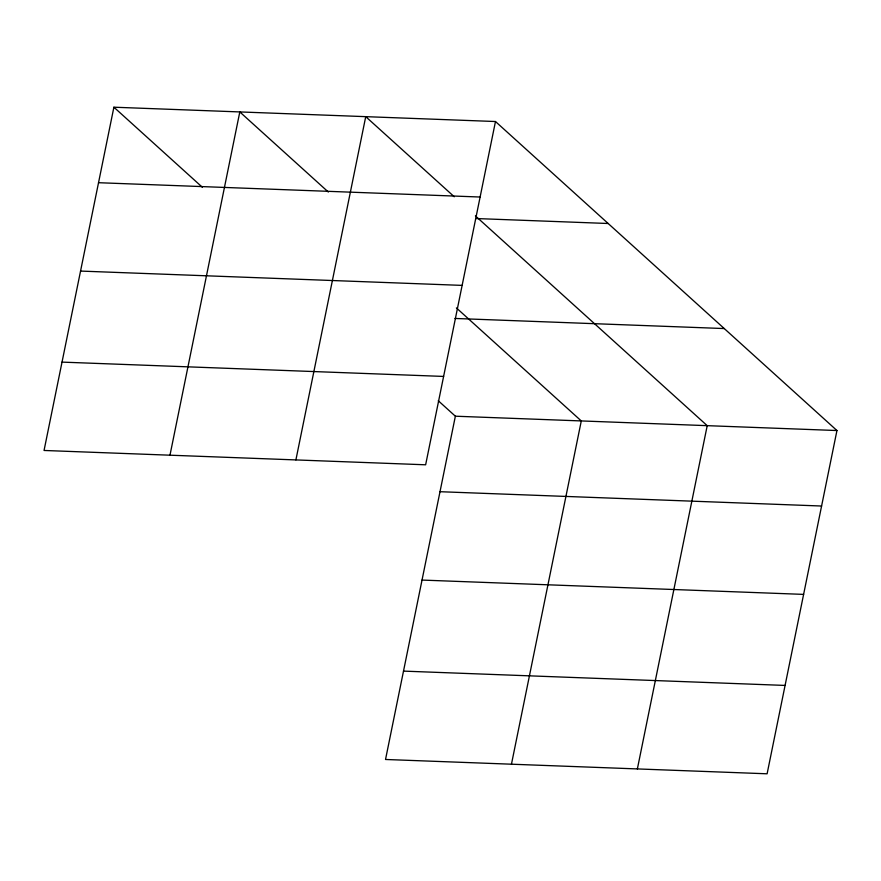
<?xml version="1.0" encoding="UTF-8"?>
<svg xmlns="http://www.w3.org/2000/svg" width="881" height="881" viewBox="0 0 881 881"><rect width="100%" height="100%" fill="white"/><g stroke="black" fill="none" stroke-linecap="round" stroke-linejoin="round"><path stroke-width="1.32" d="M113.891 107.207L44.05 450.466L425.633 464.794L495.474 121.523L113.891 107.207L202.432 187.323M169.978 455.191L239.808 111.931L328.349 192.047M295.895 459.915L365.736 116.655L454.277 196.771M438.264 400.734L455.367 416.206L385.526 759.477L767.109 773.793L836.95 430.534L495.474 121.523M511.454 764.201L581.284 420.942L456.38 307.91M637.37 768.926L707.212 425.666L475.399 215.9M98.529 182.708L480.112 197.025M475.685 218.521L608.165 223.499M80.545 271.073L462.14 285.389M454.915 318.448L724.259 328.558M62.022 362.113L443.617 376.429M455.367 416.206L836.95 430.534M440.004 491.708L821.588 506.024M422.032 580.072L803.615 594.389M403.509 671.113L785.092 685.429"/></g></svg>
